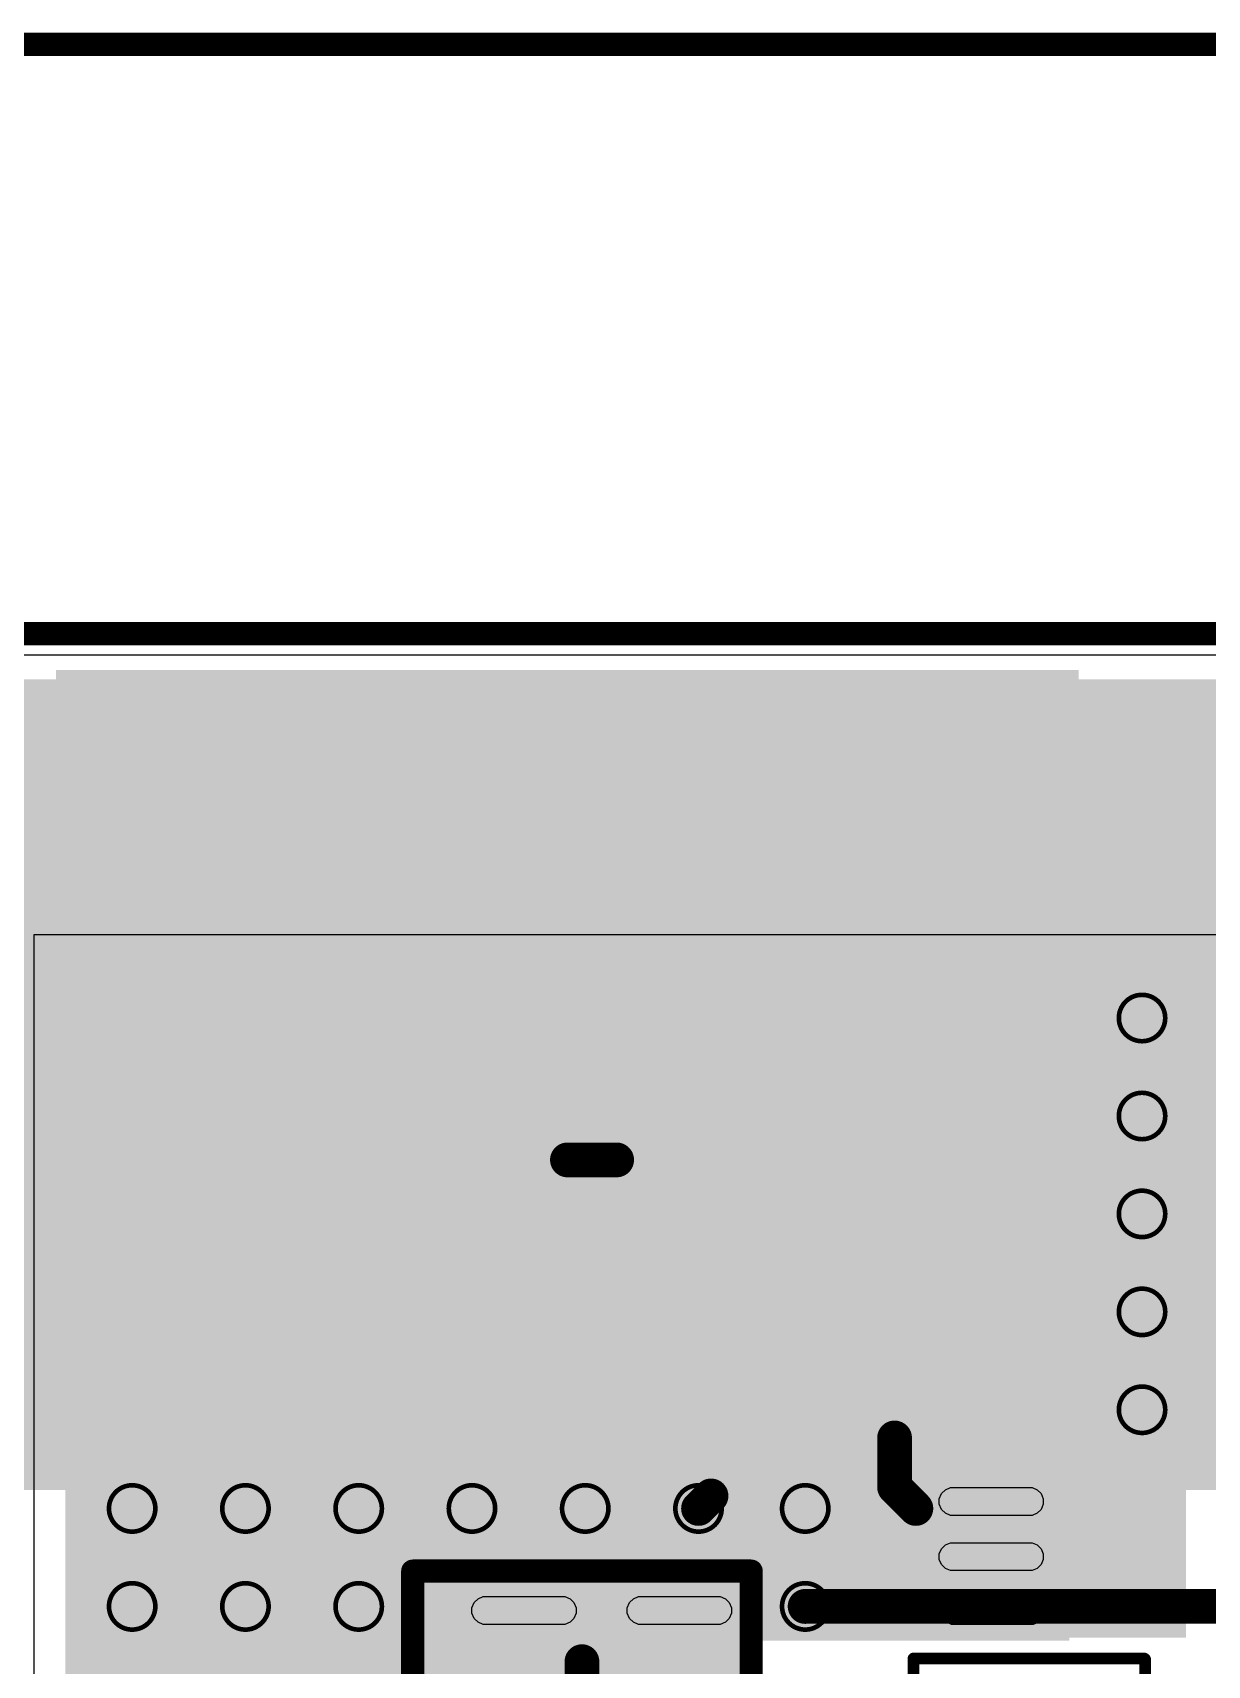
# Model space of a CAD drawing. Header units: inches. Extents: x -115 to 191, y -11 to 41.
# Drawn here: x -61.71 to -48.84, y 17.45 to 35.33 of the extents above; entities that cross this region are included whole.
import ezdxf

# ---------------------------------------------------------------- set-up
doc = ezdxf.new("R2010")
doc.units = ezdxf.units.IN
for name, color, linetype in [('Board Outline', 216, 'Continuous'), ('Bottom Layer', 5, 'Continuous'), ('Bottom Paste', 16, 'Continuous'), ('Bottom Solder', 6, 'Continuous'), ('Dimensions', 6, 'Continuous'), ('Drill Drawing', 1, 'Continuous'), ('Top Layer', 1, 'Continuous'), ('Top Overlay', 2, 'Continuous'), ('Top Paste', 8, 'Continuous'), ('Top Solder', 216, 'Continuous'), ('Via Holes', 16, 'Continuous')]:
    doc.layers.add(name, color=color, linetype=linetype)

# ---------------------------------------------------------------- blocks, each defined once
blk = doc.blocks.new('RES_2512_4')
at = {"layer": 'Top Layer'}
for points in [[(-4.05, 1.7), (-2.45, 1.7), (-2.45, -1.7), (-4.05, -1.7)], [(2.45, 1.7), (4.05, 1.7), (4.05, -1.7), (2.45, -1.7)]]:
    blk.add_hatch(color=1, dxfattribs=at).paths.add_polyline_path(points)
at = {"layer": 'Top Paste'}
for points in [[(-4.05, 1.7), (-2.45, 1.7), (-2.45, -1.7), (-4.05, -1.7)], [(2.45, 1.7), (4.05, 1.7), (4.05, -1.7), (2.45, -1.7)]]:
    blk.add_hatch(color=8, dxfattribs=at).paths.add_polyline_path(points)
at = {"layer": 'Top Solder'}
for points in [[(-4.152, 1.802), (-2.348, 1.802), (-2.348, -1.802), (-4.152, -1.802)], [(2.348, 1.802), (4.152, 1.802), (4.152, -1.802), (2.348, -1.802)]]:
    blk.add_hatch(color=216, dxfattribs=at).paths.add_polyline_path(points)
at = {"layer": 'Top Overlay'}
for points in [[(4.237, 1.854, 0.254, 0.254, 0), (-4.242, 1.854, 0.254, 0.254, 0)], [(-4.242, -1.854, 0.254, 0.254, 0), (-4.242, 1.854, 0.254, 0.254, 0)], [(4.237, -1.854, 0.254, 0.254, 0), (4.237, 1.854, 0.254, 0.254, 0)], [(4.237, -1.854, 0.254, 0.254, 0), (-4.242, -1.854, 0.254, 0.254, 0)]]:
    blk.add_lwpolyline(points, format="xyseb", dxfattribs=at)
for points in [[(-4.305, 1.854, 0.127, 0.127, 1), (-4.178, 1.854, 0.127, 0.127, 1)], [(-4.305, 1.854, 0.127, 0.127, 1), (-4.178, 1.854, 0.127, 0.127, 1)], [(4.173, 1.854, 0.127, 0.127, 1), (4.3, 1.854, 0.127, 0.127, 1)], [(4.173, 1.854, 0.127, 0.127, 1), (4.3, 1.854, 0.127, 0.127, 1)], [(-4.305, -1.854, 0.127, 0.127, 1), (-4.178, -1.854, 0.127, 0.127, 1)], [(-4.305, -1.854, 0.127, 0.127, 1), (-4.178, -1.854, 0.127, 0.127, 1)], [(4.173, -1.854, 0.127, 0.127, 1), (4.3, -1.854, 0.127, 0.127, 1)], [(4.173, -1.854, 0.127, 0.127, 1), (4.3, -1.854, 0.127, 0.127, 1)]]:
    blk.add_lwpolyline(points, format="xyseb", close=True, dxfattribs=at)
blk = doc.blocks.new('18650_CELL_PAD_B_11')
at = {"layer": 'Bottom Layer'}
blk.add_hatch(color=5, dxfattribs=at).paths.add_polyline_path([(54.5, 4.25), (54.5, -4.25), (43.5, -4.25), (43.5, 4.25)])
at = {"layer": 'Bottom Paste'}
blk.add_hatch(color=16, dxfattribs=at).paths.add_polyline_path([(54.5, 4.25), (54.5, -4.25), (43.5, -4.25), (43.5, 4.25)])
at = {"layer": 'Bottom Solder'}
blk.add_hatch(color=6, dxfattribs=at).paths.add_polyline_path([(54.602, 4.352), (54.602, -4.352), (43.398, -4.352), (43.398, 4.352)])

msp = doc.modelspace()

# ---------------------------------------------------------------- hatches: boundary and pattern name
at = {"layer": 'Bottom Layer'}
for points in [[(-64.111, 19.372), (-46.584, 19.372), (-46.584, 28.25), (-64.111, 28.25)], [(-61.35, 17.721), (-50.35, 17.721), (-50.35, 28.25), (-61.35, 28.25)]]:
    msp.add_hatch(color=5, dxfattribs=at).paths.add_polyline_path(points)
h = msp.add_hatch(color=5, dxfattribs=at)
edge = h.paths.add_edge_path()
edge.add_arc((-49.555, 24.54), 0.3, 0, 360)
h = msp.add_hatch(color=5, dxfattribs=at)
edge = h.paths.add_edge_path()
edge.add_arc((-49.555, 23.467), 0.3, 0, 360)
h = msp.add_hatch(color=5, dxfattribs=at)
edge = h.paths.add_edge_path()
edge.add_arc((-49.555, 22.395), 0.3, 0, 360)
h = msp.add_hatch(color=5, dxfattribs=at)
edge = h.paths.add_edge_path()
edge.add_arc((-49.555, 21.322), 0.3, 0, 360)
h = msp.add_hatch(color=5, dxfattribs=at)
edge = h.paths.add_edge_path()
edge.add_arc((-49.555, 20.25), 0.3, 0, 360)
h = msp.add_hatch(color=5, dxfattribs=at)
edge = h.paths.add_edge_path()
edge.add_arc((-60.619, 19.169), 0.3, 0, 360)
h = msp.add_hatch(color=5, dxfattribs=at)
edge = h.paths.add_edge_path()
edge.add_arc((-59.378, 19.169), 0.3, 0, 360)
h = msp.add_hatch(color=5, dxfattribs=at)
edge = h.paths.add_edge_path()
edge.add_arc((-58.137, 19.169), 0.3, 0, 360)
h = msp.add_hatch(color=5, dxfattribs=at)
edge = h.paths.add_edge_path()
edge.add_arc((-56.896, 19.169), 0.3, 0, 360)
h = msp.add_hatch(color=5, dxfattribs=at)
edge = h.paths.add_edge_path()
edge.add_arc((-55.655, 19.169), 0.3, 0, 360)
h = msp.add_hatch(color=5, dxfattribs=at)
edge = h.paths.add_edge_path()
edge.add_arc((-54.414, 19.169), 0.3, 0, 360)
h = msp.add_hatch(color=5, dxfattribs=at)
edge = h.paths.add_edge_path()
edge.add_arc((-53.245, 19.169), 0.3, 0, 360)
h = msp.add_hatch(color=5, dxfattribs=at)
edge = h.paths.add_edge_path()
edge.add_arc((-60.619, 18.096), 0.3, 0, 360)
h = msp.add_hatch(color=5, dxfattribs=at)
edge = h.paths.add_edge_path()
edge.add_arc((-59.378, 18.096), 0.3, 0, 360)
h = msp.add_hatch(color=5, dxfattribs=at)
edge = h.paths.add_edge_path()
edge.add_arc((-58.137, 18.096), 0.3, 0, 360)
h = msp.add_hatch(color=5, dxfattribs=at)
edge = h.paths.add_edge_path()
edge.add_arc((-53.245, 18.096), 0.3, 0, 360)
at = {"layer": 'Top Layer'}
for points in [[(-61.35, 17.755), (-49.073, 17.755), (-49.073, 25.095), (-61.35, 25.095)], [(-61.35, 16.691), (-53.991, 16.691), (-53.991, 21.277), (-61.35, 21.277)]]:
    msp.add_hatch(color=1, dxfattribs=at).paths.add_polyline_path(points)
h = msp.add_hatch(color=1, dxfattribs=at)
edge = h.paths.add_edge_path()
edge.add_arc((-49.555, 24.54), 0.3, 0, 360)
h = msp.add_hatch(color=1, dxfattribs=at)
edge = h.paths.add_edge_path()
edge.add_arc((-49.555, 23.467), 0.3, 0, 360)
h = msp.add_hatch(color=1, dxfattribs=at)
edge = h.paths.add_edge_path()
edge.add_arc((-49.555, 22.395), 0.3, 0, 360)
h = msp.add_hatch(color=1, dxfattribs=at)
edge = h.paths.add_edge_path()
edge.add_arc((-49.555, 21.322), 0.3, 0, 360)
h = msp.add_hatch(color=1, dxfattribs=at)
edge = h.paths.add_edge_path()
edge.add_arc((-49.555, 20.25), 0.3, 0, 360)
h = msp.add_hatch(color=1, dxfattribs=at)
edge = h.paths.add_edge_path()
edge.add_arc((-60.619, 19.169), 0.3, 0, 360)
h = msp.add_hatch(color=1, dxfattribs=at)
edge = h.paths.add_edge_path()
edge.add_arc((-59.378, 19.169), 0.3, 0, 360)
h = msp.add_hatch(color=1, dxfattribs=at)
edge = h.paths.add_edge_path()
edge.add_arc((-58.137, 19.169), 0.3, 0, 360)
h = msp.add_hatch(color=1, dxfattribs=at)
edge = h.paths.add_edge_path()
edge.add_arc((-56.896, 19.169), 0.3, 0, 360)
h = msp.add_hatch(color=1, dxfattribs=at)
edge = h.paths.add_edge_path()
edge.add_arc((-55.655, 19.169), 0.3, 0, 360)
h = msp.add_hatch(color=1, dxfattribs=at)
edge = h.paths.add_edge_path()
edge.add_arc((-54.414, 19.169), 0.3, 0, 360)
h = msp.add_hatch(color=1, dxfattribs=at)
edge = h.paths.add_edge_path()
edge.add_arc((-53.245, 19.169), 0.3, 0, 360)
h = msp.add_hatch(color=1, dxfattribs=at)
edge = h.paths.add_edge_path()
edge.add_arc((-60.619, 18.096), 0.3, 0, 360)
h = msp.add_hatch(color=1, dxfattribs=at)
edge = h.paths.add_edge_path()
edge.add_arc((-59.378, 18.096), 0.3, 0, 360)
h = msp.add_hatch(color=1, dxfattribs=at)
edge = h.paths.add_edge_path()
edge.add_arc((-58.137, 18.096), 0.3, 0, 360)
h = msp.add_hatch(color=1, dxfattribs=at)
edge = h.paths.add_edge_path()
edge.add_arc((-53.245, 18.096), 0.3, 0, 360)
at = {"layer": 'Via Holes'}
h = msp.add_hatch(color=7, dxfattribs=at)
edge = h.paths.add_edge_path()
edge.add_arc((-49.555, 24.54), 0.15, 0, 360)
h = msp.add_hatch(color=7, dxfattribs=at)
edge = h.paths.add_edge_path()
edge.add_arc((-49.555, 23.467), 0.15, 0, 360)
h = msp.add_hatch(color=7, dxfattribs=at)
edge = h.paths.add_edge_path()
edge.add_arc((-49.555, 22.395), 0.15, 0, 360)
h = msp.add_hatch(color=7, dxfattribs=at)
edge = h.paths.add_edge_path()
edge.add_arc((-49.555, 21.322), 0.15, 0, 360)
h = msp.add_hatch(color=7, dxfattribs=at)
edge = h.paths.add_edge_path()
edge.add_arc((-49.555, 20.25), 0.15, 0, 360)
h = msp.add_hatch(color=7, dxfattribs=at)
edge = h.paths.add_edge_path()
edge.add_arc((-60.619, 19.169), 0.15, 0, 360)
h = msp.add_hatch(color=7, dxfattribs=at)
edge = h.paths.add_edge_path()
edge.add_arc((-59.378, 19.169), 0.15, 0, 360)
h = msp.add_hatch(color=7, dxfattribs=at)
edge = h.paths.add_edge_path()
edge.add_arc((-58.137, 19.169), 0.15, 0, 360)
h = msp.add_hatch(color=7, dxfattribs=at)
edge = h.paths.add_edge_path()
edge.add_arc((-56.896, 19.169), 0.15, 0, 360)
h = msp.add_hatch(color=7, dxfattribs=at)
edge = h.paths.add_edge_path()
edge.add_arc((-55.655, 19.169), 0.15, 0, 360)
h = msp.add_hatch(color=7, dxfattribs=at)
edge = h.paths.add_edge_path()
edge.add_arc((-54.414, 19.169), 0.15, 0, 360)
h = msp.add_hatch(color=7, dxfattribs=at)
edge = h.paths.add_edge_path()
edge.add_arc((-53.245, 19.169), 0.15, 0, 360)
h = msp.add_hatch(color=7, dxfattribs=at)
edge = h.paths.add_edge_path()
edge.add_arc((-60.619, 18.096), 0.15, 0, 360)
h = msp.add_hatch(color=7, dxfattribs=at)
edge = h.paths.add_edge_path()
edge.add_arc((-59.378, 18.096), 0.15, 0, 360)
h = msp.add_hatch(color=7, dxfattribs=at)
edge = h.paths.add_edge_path()
edge.add_arc((-58.137, 18.096), 0.15, 0, 360)
h = msp.add_hatch(color=7, dxfattribs=at)
edge = h.paths.add_edge_path()
edge.add_arc((-53.245, 18.096), 0.15, 0, 360)

# ---------------------------------------------------------------- linework, layer by layer
at = {"layer": 'Board Outline'}
msp.add_lwpolyline([(-63.75, 28.75, 0.254, 0.254, 0), (-0.75, 28.75, 0.254, 0.254, 0)], format="xyseb", dxfattribs=at)
at = {"layer": 'Bottom Layer'}
for points in [[(-55.85, 22.986, 0.381, 0.381, 0), (-55.311, 22.986, 0.381, 0.381, 0)], [(-52.266, 19.402, 0.381, 0.381, 0), (-52.266, 19.941, 0.381, 0.381, 0)], [(-54.414, 19.169, 0.381, 0.381, 0), (-54.277, 19.306, 0.381, 0.381, 0)], [(-52.266, 19.402, 0.381, 0.381, 0), (-52.033, 19.169, 0.381, 0.381, 0)], [(-53.245, 18.096, 0.381, 0.381, 0), (-46.893, 18.096, 0.381, 0.381, 0)]]:
    msp.add_lwpolyline(points, format="xyseb", dxfattribs=at)
for points in [[(-55.945, 22.986, 0.191, 0.191, 1), (-55.755, 22.986, 0.191, 0.191, 1)], [(-55.406, 22.986, 0.191, 0.191, 1), (-55.216, 22.986, 0.191, 0.191, 1)], [(-52.361, 19.941, 0.191, 0.191, 1), (-52.171, 19.941, 0.191, 0.191, 1)], [(-54.372, 19.306, 0.191, 0.191, 1), (-54.182, 19.306, 0.191, 0.191, 1)], [(-52.361, 19.402, 0.191, 0.191, 1), (-52.171, 19.402, 0.191, 0.191, 1)], [(-52.361, 19.402, 0.191, 0.191, 1), (-52.171, 19.402, 0.191, 0.191, 1)], [(-54.509, 19.169, 0.191, 0.191, 1), (-54.319, 19.169, 0.191, 0.191, 1)], [(-52.128, 19.169, 0.191, 0.191, 1), (-51.938, 19.169, 0.191, 0.191, 1)], [(-53.341, 18.096, 0.191, 0.191, 1), (-53.15, 18.096, 0.191, 0.191, 1)]]:
    msp.add_lwpolyline(points, format="xyseb", close=True, dxfattribs=at)
at = {"layer": 'Bottom Solder'}
for p, q in [((-51.776, 19.275), (-51.753, 19.331)), ((-51.753, 19.331), (-51.71, 19.374)), ((-51.71, 19.374), (-51.654, 19.397)), ((-51.654, 19.397), (-50.759, 19.397)), ((-50.759, 19.397), (-50.703, 19.374)), ((-50.703, 19.374), (-50.66, 19.331)), ((-50.66, 19.331), (-50.637, 19.275)), ((-51.776, 19.245), (-51.776, 19.275)), ((-51.776, 19.215), (-51.776, 19.245)), ((-51.753, 19.159), (-51.776, 19.215)), ((-51.71, 19.116), (-51.753, 19.159)), ((-50.66, 19.159), (-50.703, 19.116)), ((-50.637, 19.215), (-50.66, 19.159)), ((-50.637, 19.275), (-50.637, 19.245)), ((-50.637, 19.245), (-50.637, 19.215)), ((-51.654, 19.093), (-51.71, 19.116)), ((-50.759, 19.093), (-51.654, 19.093)), ((-50.703, 19.116), (-50.759, 19.093)), ((-51.71, 18.77), (-51.654, 18.794)), ((-51.654, 18.794), (-50.759, 18.794)), ((-50.759, 18.794), (-50.703, 18.77)), ((-51.776, 18.672), (-51.753, 18.728)), ((-51.776, 18.641), (-51.776, 18.672)), ((-51.776, 18.611), (-51.776, 18.641)), ((-51.753, 18.555), (-51.776, 18.611)), ((-51.753, 18.728), (-51.71, 18.77)), ((-50.703, 18.77), (-50.66, 18.728)), ((-50.66, 18.728), (-50.637, 18.672)), ((-50.637, 18.611), (-50.66, 18.555)), ((-50.637, 18.672), (-50.637, 18.641)), ((-50.637, 18.641), (-50.637, 18.611)), ((-51.71, 18.512), (-51.753, 18.555)), ((-51.654, 18.489), (-51.71, 18.512)), ((-50.759, 18.489), (-51.654, 18.489)), ((-50.703, 18.512), (-50.759, 18.489)), ((-50.66, 18.555), (-50.703, 18.512)), ((-56.896, 18.082), (-56.873, 18.138)), ((-56.896, 18.051), (-56.896, 18.082)), ((-56.873, 18.138), (-56.83, 18.18)), ((-56.83, 18.18), (-56.774, 18.204)), ((-56.774, 18.204), (-55.878, 18.204)), ((-55.878, 18.204), (-55.822, 18.18)), ((-55.822, 18.18), (-55.779, 18.138)), ((-55.779, 18.138), (-55.756, 18.082)), ((-55.756, 18.082), (-55.756, 18.051)), ((-55.194, 18.082), (-55.171, 18.138)), ((-55.194, 18.051), (-55.194, 18.082)), ((-55.171, 18.138), (-55.128, 18.18)), ((-55.128, 18.18), (-55.072, 18.204)), ((-55.072, 18.204), (-54.177, 18.204)), ((-54.177, 18.204), (-54.12, 18.18)), ((-54.12, 18.18), (-54.078, 18.138)), ((-54.078, 18.138), (-54.054, 18.082)), ((-54.054, 18.082), (-54.054, 18.051)), ((-51.765, 18.082), (-51.742, 18.138)), ((-51.765, 18.051), (-51.765, 18.082)), ((-51.742, 18.138), (-51.699, 18.18)), ((-51.699, 18.18), (-51.643, 18.204)), ((-51.643, 18.204), (-50.748, 18.204)), ((-50.748, 18.204), (-50.691, 18.18)), ((-50.691, 18.18), (-50.649, 18.138)), ((-50.649, 18.138), (-50.625, 18.082)), ((-50.625, 18.082), (-50.625, 18.051)), ((-56.896, 18.021), (-56.896, 18.051)), ((-56.873, 17.965), (-56.896, 18.021)), ((-56.83, 17.922), (-56.873, 17.965)), ((-56.774, 17.899), (-56.83, 17.922)), ((-55.878, 17.899), (-56.774, 17.899)), ((-55.822, 17.922), (-55.878, 17.899)), ((-55.779, 17.965), (-55.822, 17.922)), ((-55.756, 18.021), (-55.779, 17.965)), ((-55.756, 18.051), (-55.756, 18.021)), ((-55.194, 18.021), (-55.194, 18.051)), ((-55.171, 17.965), (-55.194, 18.021)), ((-55.128, 17.922), (-55.171, 17.965)), ((-55.072, 17.899), (-55.128, 17.922)), ((-54.177, 17.899), (-55.072, 17.899)), ((-54.12, 17.922), (-54.177, 17.899)), ((-54.078, 17.965), (-54.12, 17.922)), ((-54.054, 18.021), (-54.078, 17.965)), ((-54.054, 18.051), (-54.054, 18.021)), ((-51.765, 18.021), (-51.765, 18.051)), ((-51.742, 17.965), (-51.765, 18.021)), ((-51.699, 17.922), (-51.742, 17.965)), ((-51.643, 17.899), (-51.699, 17.922)), ((-50.748, 17.899), (-51.643, 17.899)), ((-50.691, 17.922), (-50.748, 17.899)), ((-50.649, 17.965), (-50.691, 17.922)), ((-50.625, 18.021), (-50.649, 17.965)), ((-50.625, 18.051), (-50.625, 18.021))]:
    msp.add_line(p, q, dxfattribs=at)
at = {"layer": 'Dimensions'}
msp.add_lwpolyline([(-64.5, 35.204, 0.254, 0.254, 0), (-39.919, 35.204, 0.254, 0.254, 0)], format="xyseb", dxfattribs=at)
at = {"layer": 'Drill Drawing'}
for points in [[(-49.301, 24.54, 0.0508, 0.0508, 1), (-49.809, 24.54, 0.0508, 0.0508, 1)], [(-49.822, 24.54, 0.0254, 0.0254, 1), (-49.797, 24.54, 0.0254, 0.0254, 1)], [(-49.314, 24.54, 0.0254, 0.0254, 1), (-49.289, 24.54, 0.0254, 0.0254, 1)], [(-49.301, 23.467, 0.0508, 0.0508, 1), (-49.809, 23.467, 0.0508, 0.0508, 1)], [(-49.822, 23.467, 0.0254, 0.0254, 1), (-49.797, 23.467, 0.0254, 0.0254, 1)], [(-49.314, 23.467, 0.0254, 0.0254, 1), (-49.289, 23.467, 0.0254, 0.0254, 1)], [(-49.301, 22.395, 0.0508, 0.0508, 1), (-49.809, 22.395, 0.0508, 0.0508, 1)], [(-49.822, 22.395, 0.0254, 0.0254, 1), (-49.797, 22.395, 0.0254, 0.0254, 1)], [(-49.314, 22.395, 0.0254, 0.0254, 1), (-49.289, 22.395, 0.0254, 0.0254, 1)], [(-49.301, 21.322, 0.0508, 0.0508, 1), (-49.809, 21.322, 0.0508, 0.0508, 1)], [(-49.822, 21.322, 0.0254, 0.0254, 1), (-49.797, 21.322, 0.0254, 0.0254, 1)], [(-49.314, 21.322, 0.0254, 0.0254, 1), (-49.289, 21.322, 0.0254, 0.0254, 1)], [(-49.301, 20.25, 0.0508, 0.0508, 1), (-49.809, 20.25, 0.0508, 0.0508, 1)], [(-49.822, 20.25, 0.0254, 0.0254, 1), (-49.797, 20.25, 0.0254, 0.0254, 1)], [(-49.314, 20.25, 0.0254, 0.0254, 1), (-49.289, 20.25, 0.0254, 0.0254, 1)], [(-60.365, 19.169, 0.0508, 0.0508, 1), (-60.873, 19.169, 0.0508, 0.0508, 1)], [(-59.124, 19.169, 0.0508, 0.0508, 1), (-59.632, 19.169, 0.0508, 0.0508, 1)], [(-57.883, 19.169, 0.0508, 0.0508, 1), (-58.391, 19.169, 0.0508, 0.0508, 1)], [(-56.642, 19.169, 0.0508, 0.0508, 1), (-57.15, 19.169, 0.0508, 0.0508, 1)], [(-55.401, 19.169, 0.0508, 0.0508, 1), (-55.909, 19.169, 0.0508, 0.0508, 1)], [(-54.16, 19.169, 0.0508, 0.0508, 1), (-54.668, 19.169, 0.0508, 0.0508, 1)], [(-52.991, 19.169, 0.0508, 0.0508, 1), (-53.499, 19.169, 0.0508, 0.0508, 1)], [(-60.885, 19.169, 0.0254, 0.0254, 1), (-60.86, 19.169, 0.0254, 0.0254, 1)], [(-60.377, 19.169, 0.0254, 0.0254, 1), (-60.352, 19.169, 0.0254, 0.0254, 1)], [(-59.644, 19.169, 0.0254, 0.0254, 1), (-59.619, 19.169, 0.0254, 0.0254, 1)], [(-59.136, 19.169, 0.0254, 0.0254, 1), (-59.111, 19.169, 0.0254, 0.0254, 1)], [(-58.403, 19.169, 0.0254, 0.0254, 1), (-58.378, 19.169, 0.0254, 0.0254, 1)], [(-57.895, 19.169, 0.0254, 0.0254, 1), (-57.87, 19.169, 0.0254, 0.0254, 1)], [(-57.162, 19.169, 0.0254, 0.0254, 1), (-57.137, 19.169, 0.0254, 0.0254, 1)], [(-56.654, 19.169, 0.0254, 0.0254, 1), (-56.629, 19.169, 0.0254, 0.0254, 1)], [(-55.922, 19.169, 0.0254, 0.0254, 1), (-55.896, 19.169, 0.0254, 0.0254, 1)], [(-55.414, 19.169, 0.0254, 0.0254, 1), (-55.388, 19.169, 0.0254, 0.0254, 1)], [(-54.681, 19.169, 0.0254, 0.0254, 1), (-54.655, 19.169, 0.0254, 0.0254, 1)], [(-54.173, 19.169, 0.0254, 0.0254, 1), (-54.147, 19.169, 0.0254, 0.0254, 1)], [(-53.512, 19.169, 0.0254, 0.0254, 1), (-53.487, 19.169, 0.0254, 0.0254, 1)], [(-53.004, 19.169, 0.0254, 0.0254, 1), (-52.979, 19.169, 0.0254, 0.0254, 1)], [(-60.365, 18.096, 0.0508, 0.0508, 1), (-60.873, 18.096, 0.0508, 0.0508, 1)], [(-59.124, 18.096, 0.0508, 0.0508, 1), (-59.632, 18.096, 0.0508, 0.0508, 1)], [(-57.883, 18.096, 0.0508, 0.0508, 1), (-58.391, 18.096, 0.0508, 0.0508, 1)], [(-52.991, 18.096, 0.0508, 0.0508, 1), (-53.499, 18.096, 0.0508, 0.0508, 1)], [(-60.885, 18.096, 0.0254, 0.0254, 1), (-60.86, 18.096, 0.0254, 0.0254, 1)], [(-60.377, 18.096, 0.0254, 0.0254, 1), (-60.352, 18.096, 0.0254, 0.0254, 1)], [(-59.644, 18.096, 0.0254, 0.0254, 1), (-59.619, 18.096, 0.0254, 0.0254, 1)], [(-59.136, 18.096, 0.0254, 0.0254, 1), (-59.111, 18.096, 0.0254, 0.0254, 1)], [(-58.403, 18.096, 0.0254, 0.0254, 1), (-58.378, 18.096, 0.0254, 0.0254, 1)], [(-57.895, 18.096, 0.0254, 0.0254, 1), (-57.87, 18.096, 0.0254, 0.0254, 1)], [(-53.512, 18.096, 0.0254, 0.0254, 1), (-53.487, 18.096, 0.0254, 0.0254, 1)], [(-53.004, 18.096, 0.0254, 0.0254, 1), (-52.979, 18.096, 0.0254, 0.0254, 1)]]:
    msp.add_lwpolyline(points, format="xyseb", close=True, dxfattribs=at)
at = {"layer": 'Top Layer'}
for p, q in [((-63.667, 28.516), (-38.521, 28.516)), ((-48.565, 25.451), (-61.697, 25.451)), ((-61.697, 25.451), (-61.697, 16.383))]:
    msp.add_line(p, q, dxfattribs=at)
msp.add_lwpolyline([(-55.691, 16.591, 0.381, 0.381, 0), (-55.691, 17.491, 0.381, 0.381, 0)], format="xyseb", dxfattribs=at)
msp.add_lwpolyline([(-55.786, 17.491, 0.191, 0.191, 1), (-55.596, 17.491, 0.191, 0.191, 1)], format="xyseb", close=True, dxfattribs=at)
at = {"layer": 'Top Overlay'}
for points in [[(-52.059, 17.526, 0.127, 0.127, 0), (-49.53, 17.526, 0.127, 0.127, 0)], [(-52.059, 13.665, 0.127, 0.127, 0), (-52.059, 17.526, 0.127, 0.127, 0)], [(-49.521, 13.657, 0.127, 0.127, 0), (-49.521, 17.518, 0.127, 0.127, 0)]]:
    msp.add_lwpolyline(points, format="xyseb", dxfattribs=at)
for points in [[(-52.091, 17.526, 0.0635, 0.0635, 1), (-52.027, 17.526, 0.0635, 0.0635, 1)], [(-52.091, 17.526, 0.0635, 0.0635, 1), (-52.027, 17.526, 0.0635, 0.0635, 1)], [(-49.562, 17.526, 0.0635, 0.0635, 1), (-49.498, 17.526, 0.0635, 0.0635, 1)], [(-49.552, 17.518, 0.0635, 0.0635, 1), (-49.489, 17.518, 0.0635, 0.0635, 1)]]:
    msp.add_lwpolyline(points, format="xyseb", close=True, dxfattribs=at)

# ---------------------------------------------------------------- block references
for name, p, rotation in [('18650_CELL_PAD_B_11', (-6.85, 24), 180), ('RES_2512_4', (-55.691, 14.241), 270)]:
    msp.add_blockref(name, p, dxfattribs=dict(rotation=rotation))

doc.saveas('drawing.dxf')
